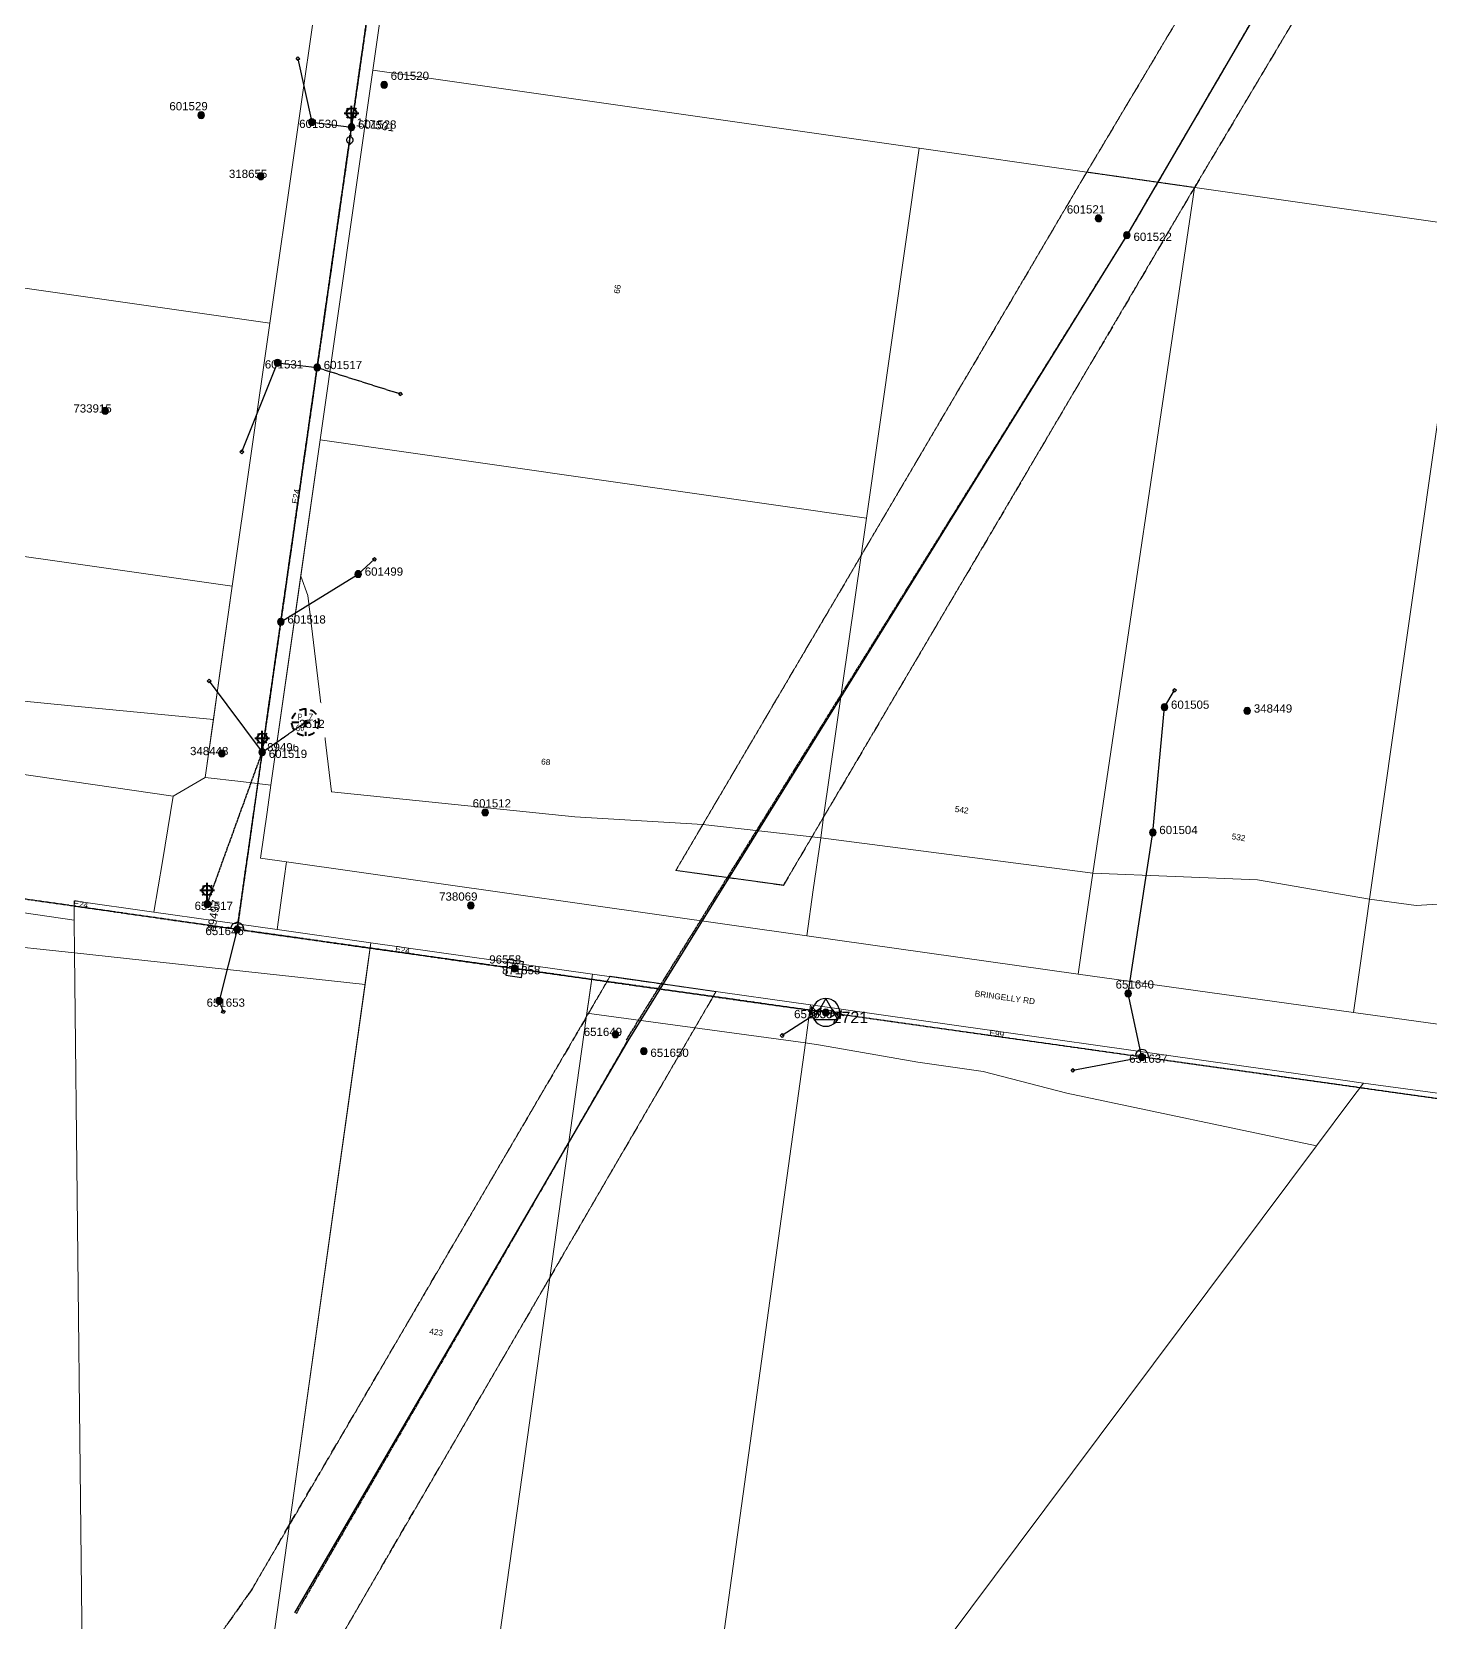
# Model space of a CAD drawing. Header units: metres. Extents: x 368 to 298975, y 411 to 6243625.
# Drawn here: x 295904.9 to 296329.7, y 6241141.7 to 6241625 of the extents above; entities that cross this region are included whole.
import ezdxf
from ezdxf.enums import TextEntityAlignment as Align

# ---------------------------------------------------------------- set-up
doc = ezdxf.new("R2010")
doc.units = ezdxf.units.M
for name, pattern in [('Cable Exist OH', [1, 1, 0]), ('Dash', [5, 3, -2]), ('HIDDEN', [0.375, 0.25, -0.125]), ('HIDDEN2', [0.1875, 0.125, -0.0625])]:
    doc.linetypes.add(name, pattern=pattern)
doc.layers.get('0').update_dxf_attribs({"color": 6})
for name, color, linetype, lineweight in [('Cadastre Easements_SP_EXT', 9, 'Continuous', 5), ('Cadastre Land Parcels_SP_EXT', 250, 'Continuous', 5), ('Cadastre Other Property_SP_EXT', 9, 'HIDDEN', 5), ('Cadastre Roads_SP_EXT', 250, 'Continuous', 5)]:
    doc.layers.add(name, color=color, linetype=linetype, lineweight=lineweight)
for name, color, linetype in [('Equip_LV_EXT', 7, 'Continuous'), ('Equip_SL_EXT', 7, 'Continuous'), ('Equip_SP_HV_EXT', 7, 'Continuous'), ('Equip_SP_LV_EXT', 7, 'Continuous'), ('Equip_SP_SL_EXT', 7, 'Continuous'), ('Mains_HV_EXT', 7, 'Continuous'), ('Mains_LV_EXT', 7, 'Continuous'), ('Mains_SL_EXT', 7, 'Continuous'), ('Mains_TR_EXT', 7, 'Continuous'), ('Services_SP_EXT', 7, 'Continuous'), ('Sub_SP_TR_HV_LV_EXT', 7, 'Continuous'), ('SupportsOH_SP_TR_HV_LV_SL_EXT', 7, 'Continuous')]:
    doc.layers.add(name, color=color, linetype=linetype)
doc.styles.add('iecARIAL', font='arial.ttf', dxfattribs={"height": 2})
doc.styles.add('IESYMBOL1', font='isocp.shx')
doc.styles.add('POLE_LABEL', font='arial.ttf')
doc.styles.add('SLCP_LABEL', font='arial.ttf', dxfattribs={"height": 3.5})
doc.styles.get("Standard").update_dxf_attribs({"font": 'arial.ttf'})
doc.linetypes.add('Cable E OH', pattern='A,9.4,["E",Standard,S=1.7,R=0,X=0,Y=-1],0', length=9.4)

# ---------------------------------------------------------------- blocks, each defined once
blk = doc.blocks.new('SUB_POLE_EXT')
blk.add_wipeout([(0, 4.22), (0.42, 4.2), (0.83, 4.14), (1.21, 4.05), (1.62, 3.9), (1.99, 3.72), (2.35, 3.51), (2.68, 3.26), (2.99, 2.99), (3.28, 2.66), (3.52, 2.34), (3.76, 1.92), (3.9, 1.62), (4.04, 1.23), (4.18, 0.63), (4.22, 0), (4.18, -0.61), (4.06, -1.15), (3.9, -1.62), (3.58, -2.24), (3.22, -2.73), (2.97, -3.01), (2.68, -3.26), (2.36, -3.5), (2, -3.72), (1.64, -3.89), (1.25, -4.03), (0.82, -4.14), (0.42, -4.2), (0, -4.22), (-0.41, -4.2), (-0.8, -4.15), (-1.21, -4.05), (-1.62, -3.9), (-1.99, -3.73), (-2.35, -3.51), (-2.68, -3.26), (-2.96, -3.02), (-3.23, -2.72), (-3.51, -2.35), (-3.71, -2.01), (-3.91, -1.6), (-4.05, -1.21), (-4.16, -0.76), (-4.22, -0.14), (-4.21, 0.39), (-4.14, 0.83), (-4.03, 1.27), (-3.9, 1.63), (-3.71, 2.02), (-3.5, 2.37), (-3.28, 2.67), (-2.99, 2.99), (-2.68, 3.27), (-2.33, 3.52), (-1.98, 3.73), (-1.63, 3.9), (-1.2, 4.05), (-0.78, 4.15), (-0.4, 4.21)])
blk.add_line((2.16, 0.48), (2.16, 0.48, 0))
blk.add_lwpolyline([(-4.22, 0, 1), (4.22, 0, 1)], format="xyb", close=True)
blk.add_lwpolyline([(2.14, 0.52), (0, 4.22), (-3.66, -2.11), (3.66, -2.11)], close=True)
for tag, height, flags, p in [('STREET_CODE', 0.2, 9, (1.5, 0)), ('ASSET_NUM', 3.5, 8, (2, 2)), ('CONSTRUCTED_VOLTAGE', 0.2, 9, (1.5, -0.2)), ('OPERATING_VOLTAGE', 0.2, 9, (1.5, -0.6)), ('OPERATED_BY', 0.2, 9, (1.5, -0.8)), ('ORIENTATION', 0.2, 9, (1.5, -1.2)), ('OWNED_BY', 0.2, 9, (1.5, -1.4)), ('SECONDARY_VOLTAGE', 0.2, 9, (1.5, -1.6)), ('STATE', 0.2, 9, (1.5, -1.8)), ('SUBSTATION_TYPE', 0.2, 9, (1.5, -2)), ('STREETNAME', 0.2, 9, (1.5, -2.8)), ('SUBURB', 0.2, 9, (1.5, -3)), ('Z', 0.2, 1, (1.5, -3.4)), ('NO_PHASES', 0.2, 9, (1.5, -0.4)), ('MAINTAINED_BY', 0.2, 9, (1.5, -1)), ('USAGE', 0.2, 9, (1.5, -2.2)), ('LEGEND', 0.2, 9, (1.5, -2.4)), ('LOCATION', 0.2, 9, (1.5, -2.6)), ('NOTES', 0.2, 9, (1.5, -3.2))]:
    blk.add_attdef(tag, text='', height=height, dxfattribs=dict(flags=flags)).set_placement(p, align=Align.MIDDLE_LEFT)
blk = doc.blocks.new('LV_OH_LINKS_OPEN_EXT')
for p, q in [((-0.17, 4.97), (-0.17, 5.46)), ((0.17, 4.97), (0.17, 5.46)), ((-0.17, 3), (-0.17, 2.5)), ((0.17, 3), (0.17, 2.5))]:
    blk.add_line(p, q)
blk.add_lwpolyline([(0, 2.99, 1), (0, 4.98, 1)], format="xyb", close=True)
at = {"flags": 9}
for tag, p in [('ACTUAL_STATUS', (0, 0)), ('CONSTRUCTED_VOLTAGE', (0, -0.2)), ('OPERATING_VOLTAGE', (0, -0.6)), ('ORIENTATION', (0, -0.8)), ('OWNED_BY', (0, -1)), ('STATE', (0, -1.2)), ('SWITCH_TYPE', (0, -1.4)), ('NO_PHASES', (0, -0.4)), ('USAGE', (0, -1.6)), ('LEGEND', (0, -1.8)), ('NOTES', (0, -2))]:
    blk.add_attdef(tag, text='', height=0.2, dxfattribs=at).set_placement(p, align=Align.MIDDLE_LEFT)
at = {"flags": 1}
blk.add_attdef('Z', (0, 0), '', height=0.2, dxfattribs=at)
blk = doc.blocks.new('LV_OH_LINKS_DISTFUSE_EXT')
for p, q in [((0, 0), (0.96, 0)), ((3.84, 0), (4.8, 0))]:
    blk.add_line(p, q)
blk.add_lwpolyline([(3.84, -1.2), (3.84, 1.2), (0.96, -1.2), (0.96, 1.2)], close=True)
at = {"flags": 9}
for tag, p in [('ACTUAL_STATUS', (0, 0)), ('CONSTRUCTED_VOLTAGE', (0, -0.2)), ('OPERATING_VOLTAGE', (0, -0.6)), ('ORIENTATION', (0, -0.8)), ('OWNED_BY', (0, -1)), ('STATE', (0, -1.2)), ('SWITCH_TYPE', (0, -1.4)), ('NO_PHASES', (0, -0.4)), ('USAGE', (0, -1.6)), ('NOTES', (0, -1.8))]:
    blk.add_attdef(tag, text='', height=0.2, dxfattribs=at).set_placement(p, align=Align.MIDDLE_LEFT)
at = {"flags": 1}
blk.add_attdef('Z', (0, 0), '', height=0.2, dxfattribs=at)
blk = doc.blocks.new('SL_LANTERN_EXT')
at = {"lineweight": 40}
for p, q in [((-1.46, 5.68), (-1.06, 5.28)), ((0, 1.97), (0, 6.47)), ((1.46, 5.68), (1.06, 5.28)), ((-2.25, 4.22), (2.25, 4.22)), ((-1.46, 2.76), (-1.06, 3.16)), ((0, 0), (0, 2.72)), ((1.46, 2.76), (1.06, 3.16))]:
    blk.add_line(p, q, dxfattribs=at)
blk.add_circle((0, 4.22), 1.5, dxfattribs=at)
at = {"style": 'iecARIAL', "flags": 8}
blk.add_attdef('ASSET_NUM', (1.5, 1.5), '', height=2.5, dxfattribs=at)
for tag, p, height, flags in [('OPERATING_VOLTAGE', (0.98, -1.65), 0.2, 9), ('ORIENTATION', (0.98, -1.85), 0.2, 9), ('OWNED_BY', (0.98, -2.05), 0.2, 9), ('STATE', (0.98, -2.25), 0.2, 9), ('CONSTRUCTED_VOLTAGE', (0.98, -0.65), 0.2, 9), ('CONTROL_TYPE', (0.98, -0.85), 0.2, 9), ('LANTERN_PURPOSE', (0.98, -1.05), 0.2, 9), ('LANTERN_TYPE', (0.98, -1.25), 0.2, 9), ('NO_PHASES', (0.98, -1.45), 0.2, 9), ('USAGE', (0.98, -2.45), 0.2, 9), ('CEXIST', (0.98, -2.65), 0.2, 9), ('CNEW', (0.98, -2.85), 0.2, 9), ('CNUMBER', (0.98, -3.05), 0.2, 9), ('CREMOVE', (0.98, -3.25), 0.2, 9), ('CREPLACE', (0.98, -3.45), 0.2, 9), ('LKINGHEIGHT', (0.98, -3.65), 0.2, 9), ('LBRACKET', (0.98, -3.85), 0.2, 9), ('LBRACKETVOCAB', (0.98, -4.05), 0.2, 9), ('LCATEGORY', (0.98, -4.25), 0.2, 9), ('LCHARGE1', (0.98, -4.45), 0.2, 9), ('LCHARGE1PERCENT', (0.98, -4.65), 0.2, 9), ('LCHARGE2', (0.98, -4.85), 0.2, 9), ('LNUMBER', (2.18, -3.25), 2.5, 8), ('STREETNAME', (0.98, -9.25), 0.2, 9), ('SUBURB', (0.98, -9.45), 0.2, 1), ('LCHARGE2PERCENT', (0.98, -5.05), 0.2, 9), ('LCHARGE3', (0.98, -5.25), 0.2, 9), ('LCHARGE3PERCENT', (0.98, -5.45), 0.2, 9), ('LEXIST', (0.98, -5.65), 0.2, 9), ('LLAMP', (0.98, -5.85), 0.2, 9), ('LLAMPVOCAB', (0.98, -6.05), 0.2, 9), ('LMAST', (0.98, -6.25), 0.2, 9), ('LMASTVOCAB', (0.98, -6.45), 0.2, 9), ('LNEW', (0.98, -6.65), 0.2, 9), ('LANTNUMBER', (0.98, -6.85), 0.2, 9), ('LOUTREACH', (0.98, -7.25), 0.2, 9), ('LOUTREACHVOCAB', (0.98, -7.45), 0.2, 9), ('LRATECODE', (0.98, -7.65), 0.2, 9), ('LREMOVE', (0.98, -7.85), 0.2, 9), ('LREPLACE', (0.98, -8.05), 0.2, 9), ('LTYPE', (0.98, -8.25), 0.2, 9), ('LTYPEVOCAB', (0.98, -8.45), 0.2, 9), ('LEGEND', (0.98, -8.65), 0.2, 9), ('LOCATION', (0.98, -8.85), 0.2, 9), ('NOTES', (0.98, -9.05), 0.2, 9)]:
    blk.add_attdef(tag, p, '', height=height, dxfattribs=dict(flags=flags))
blk = doc.blocks.new('CCP_EXT')
blk.add_wipeout([(0, 0.57), (0.57, 0), (0, -0.57), (-0.57, 0)])
blk.add_lwpolyline([(-0.57, 0), (0, 0.57), (0.57, 0), (0, -0.57), (-0.57, 0)])
at = {"flags": 1}
blk.add_attdef('Z', (0, 0), '', height=0.2, dxfattribs=at)
at = {"flags": 9}
for tag, p in [('CCP_TYPE', (0, 0)), ('CONSTRUCTED_VOLTAGE', (0, -0.2)), ('OPERATING_VOLTAGE', (0, -0.6)), ('ORIENTATION', (0, -0.8)), ('OWNED_BY', (0, -1)), ('STATE', (0, -1.8)), ('NO_PHASES', (0, -0.4)), ('USAGE', (0, -1.2)), ('LEGEND', (0, -1.4)), ('LIFE_SUPPORT', (0, -1.6)), ('NOTES', (0, -2))]:
    blk.add_attdef(tag, text='', height=0.2, dxfattribs=at).set_placement(p, align=Align.MIDDLE_LEFT)
blk = doc.blocks.new('POLE_EXT')
blk.add_hatch(color=256).paths.add_polyline_path([(-1, 0, 1), (1, 0, 1)])
blk.add_lwpolyline([(-1, 0, 1), (1, 0, 1)], format="xyb", close=True)
for tag, height, flags, p in [('pNumber', 2.5, 8, (-17.84, 2.07)), ('OWNED_BY', 0.2, 9, (1.35, -0.4)), ('SPECIAL_USE', 0.2, 9, (1.35, -0.8)), ('STATE', 0.2, 9, (1.35, -1)), ('cLV', 0.2, 9, (1.35, -1.4)), ('hDepth', 0.2, 9, (1.35, -1.6)), ('hDia', 0.2, 9, (1.35, -1.8)), ('cHV', 0.2, 9, (1.35, -2)), ('cLinedev', 0.2, 9, (1.35, -3.4)), ('pExisting', 0.2, 9, (1.35, -3.8)), ('pFooting', 0.2, 9, (1.35, -4.4)), ('pNew', 0.2, 9, (1.35, -4.6)), ('PARENT', 0.2, 9, (1.35, -0.6)), ('USAGE', 0.2, 9, (1.35, -1.2)), ('LBRACKET', 0.2, 9, (1.35, -2.2)), ('LExisting', 0.2, 9, (1.35, -2.4)), ('LANTNUMBER', 0.2, 9, (1.35, -2.6)), ('LOther', 0.2, 9, (1.35, -2.8)), ('LRemove', 0.2, 9, (1.35, -3)), ('LEGEND', 0.2, 9, (1.35, -3.2)), ('LOCATION', 0.2, 9, (1.35, -3.6)), ('PFNUMBER', 0.2, 9, (1.35, -4)), ('NEWPFNUMBER', 0.2, 9, (1.35, -4.2)), ('pRelocate', 0.2, 9, (1.35, -5)), ('pRemove', 0.2, 9, (1.35, -5.2)), ('pReplace', 0.2, 9, (1.35, -5.4)), ('pStay', 0.2, 9, (1.35, -5.6)), ('pType', 0.2, 9, (1.35, -5.8)), ('cspan', 0.2, 9, (1.35, -6)), ('STREETNAME', 0.2, 9, (1.35, -6.2)), ('SUBURB', 0.2, 9, (1.35, -6.4)), ('OPERATED_BY', 0.2, 9, (1.36, -7.01)), ('NOTES', 0.2, 9, (1.35, -6.6)), ('MAINTAINED_BY', 0.2, 9, (1.36, -6.81))]:
    blk.add_attdef(tag, text='', height=height, dxfattribs=dict(flags=flags)).set_placement(p, align=Align.MIDDLE_LEFT)
at = {"style": 'POLE_LABEL'}
for tag, height, flags, p in [('STRUCTURE_PLANT_NUMBER', 0.2, 9, (1.35, 0.03)), ('ASSET_NUM', 2.5, 8, (2, 2)), ('STREET_CODE', 0.2, 9, (1.35, -0.2))]:
    blk.add_attdef(tag, text='', height=height, dxfattribs=dict(at, flags=flags)).set_placement(p, align=Align.MIDDLE_LEFT)
at = {"flags": 1}
blk.add_attdef('Z', (1.35, -7.33), '', height=0.2, dxfattribs=at)
blk = doc.blocks.new('HV_LOAD_BREAK_EXT')
blk.add_lwpolyline([(-2.4, -2.4), (2.4, -2.4), (2.4, 2.4), (-2.4, 2.4)], close=True)
at = {"insert": (-1.1, 0.99), "char_height": 2, "width": 2.9628, "attachment_point": 1}
blk.add_mtext('{\\Fisocp|c0;LB}', dxfattribs=at)
for tag, height, flags, p in [('STREET_CODE', 0.2, 9, (1.5, 0)), ('ASSET_NUM', 2.5, 8, (2, 2)), ('ACTUAL_STATUS', 0.2, 9, (1.5, -0.2)), ('CONSTRUCTED_VOLTAGE', 0.2, 9, (1.5, -0.4)), ('OPERATING_VOLTAGE', 0.2, 9, (1.5, -0.8)), ('ORIENTATION', 0.2, 9, (1.5, -1)), ('OWNED_BY', 0.2, 9, (1.5, -1.2)), ('OPERATED_BY', 0.2, 9, (1.5, -1.4)), ('STATE', 0.2, 9, (1.5, -1.8)), ('SWITCH_TYPE', 0.2, 9, (1.5, -2)), ('STREETNAME', 0.2, 9, (1.5, -2.8)), ('SUBURB', 0.2, 9, (1.5, -3)), ('Z', 0.2, 1, (1.5, -3.6)), ('NO_PHASES', 0.2, 9, (1.5, -0.6)), ('MAINTAINED_BY', 0.2, 9, (1.5, -1.6)), ('USAGE', 0.2, 9, (1.5, -2.2)), ('LEGEND', 0.2, 9, (1.5, -2.4)), ('LOCATION', 0.2, 9, (1.5, -2.6)), ('NOTES', 0.2, 9, (1.5, -3.2)), ('LABEL_ALIGNMENT', 0.2, 9, (1.5, -3.4))]:
    blk.add_attdef(tag, text='', height=height, dxfattribs=dict(flags=flags)).set_placement(p, align=Align.MIDDLE_LEFT)
blk = doc.blocks.new('SLCP_ZELL_EXT')
blk.add_wipeout([(-0.24, 7.5), (-0.71, 7.47), (-1.17, 7.41), (-1.64, 7.32), (-2.09, 7.21), (-2.54, 7.06), (-2.98, 6.89), (-3.41, 6.69), (-3.82, 6.46), (-4.22, 6.21), (-4.6, 5.93), (-4.96, 5.63), (-5.31, 5.31), (-5.63, 4.96), (-5.93, 4.6), (-6.21, 4.22), (-6.46, 3.82), (-6.69, 3.41), (-6.89, 2.98), (-7.06, 2.54), (-7.21, 2.09), (-7.32, 1.64), (-7.41, 1.17), (-7.47, 0.71), (-7.5, 0.24), (-7.5, -0.24), (-7.47, -0.71), (-7.41, -1.17), (-7.32, -1.64), (-7.21, -2.09), (-7.06, -2.54), (-6.89, -2.98), (-6.69, -3.41), (-6.46, -3.82), (-6.21, -4.22), (-5.93, -4.6), (-5.63, -4.96), (-5.31, -5.31), (-4.96, -5.63), (-4.6, -5.93), (-4.22, -6.21), (-3.82, -6.46), (-3.41, -6.69), (-2.98, -6.89), (-2.54, -7.06), (-2.09, -7.21), (-1.64, -7.32), (-1.17, -7.41), (-0.71, -7.47), (-0.24, -7.5), (0.24, -7.5), (0.71, -7.47), (1.17, -7.41), (1.64, -7.32), (2.09, -7.21), (2.54, -7.06), (2.98, -6.89), (3.41, -6.69), (3.82, -6.46), (4.22, -6.21), (4.6, -5.93), (4.96, -5.63), (5.31, -5.31), (5.63, -4.96), (5.93, -4.6), (6.21, -4.22), (6.46, -3.82), (6.69, -3.41), (6.89, -2.98), (7.06, -2.54), (7.21, -2.09), (7.32, -1.64), (7.41, -1.17), (7.47, -0.71), (7.5, -0.24), (7.5, 0.24), (7.47, 0.71), (7.41, 1.17), (7.32, 1.64), (7.21, 2.09), (7.06, 2.54), (6.89, 2.98), (6.69, 3.41), (6.46, 3.82), (6.21, 4.22), (5.93, 4.6), (5.63, 4.96), (5.31, 5.31), (4.96, 5.63), (4.6, 5.93), (4.22, 6.21), (3.82, 6.46), (3.41, 6.69), (2.98, 6.89), (2.54, 7.06), (2.09, 7.21), (1.64, 7.32), (1.17, 7.41), (0.71, 7.47), (0.24, 7.5)])
at = {"linetype": 'Dash', "lineweight": 40, "ltscale": 0.7}
for p, q in [((-4.11, 0), (4.11, 0)), ((0, 4.11), (0, -4.11))]:
    blk.add_line(p, q, dxfattribs=at)
blk.add_circle((0, 0), 4.11, dxfattribs=at)
at = {"lineweight": 40, "style": 'IESYMBOL1'}
for s, p in [('P', (-1.6, 0)), ('Z', (1.7, 0)), ('60', (-1.61, -3.31))]:
    blk.add_text(s, height=2, dxfattribs=at).set_placement(p, align=Align.BOTTOM_CENTER)
at = {"flags": 1}
blk.add_attdef('Z', (0, 0), '', height=0.2, dxfattribs=at)
at = {"style": 'SLCP_LABEL'}
for tag, height, flags, p in [('ASSET_NUM', 2.5, 8, (2, 2)), ('STREET_CODE', 0.2, 9, (0, -0.2))]:
    blk.add_attdef(tag, text='', height=height, dxfattribs=dict(at, flags=flags)).set_placement(p, align=Align.MIDDLE_LEFT)
at = {"flags": 9}
for tag, p in [('CONSTRUCTED_VOLTAGE', (0, -0.4)), ('CONTROL_TYPE', (0, -0.6)), ('OPERATING_VOLTAGE', (0, -1)), ('ORIENTATION', (0, -1.2)), ('OWNED_BY', (0, -1.4)), ('STATE', (0, -2)), ('NO_PHASES', (0, -0.8)), ('USAGE', (0, -1.6)), ('LOCATION', (0, -1.8)), ('NOTES', (0, -2.2))]:
    blk.add_attdef(tag, text='', height=0.2, dxfattribs=at).set_placement(p, align=Align.MIDDLE_LEFT)

msp = doc.modelspace()

# ---------------------------------------------------------------- linework, layer by layer
at = {"layer": 'Cadastre Easements_SP_EXT', "linetype": 'Dash'}
msp.add_lwpolyline([(296324.98, 6241690.08), (296292.25, 6241694.75), (296225.4, 6241582.34), (296258.1, 6241577.67), (296258.16, 6241577.66), (296324.98, 6241690.08)], close=True, dxfattribs=at)
at = {"layer": 'Cadastre Land Parcels_SP_EXT', "linetype": 'Continuous'}
for points in [[(295999.92, 6241695.8), (295819.36, 6241721.57), (295756.92, 6241730.48), (295704.82, 6241737.91), (295710.52, 6241730.43), (295722.58, 6241722.56), (295735.62, 6241689.9), (295748.83, 6241653.75), (295752.85, 6241626.92), (295751.57, 6241590.38), (295745.83, 6241576.86), (295745.03, 6241569.61), (295776.35, 6241565.14), (295838.79, 6241556.22), (295977.16, 6241536.46), (295999.92, 6241695.8)], [(296355.7, 6241672.7), (296357.49, 6241685.44), (296324.98, 6241690.08), (296292.25, 6241694.75), (296025.53, 6241732.82), (296008.49, 6241613.31), (296174.46, 6241589.62), (296225.4, 6241582.34), (296258.1, 6241577.67), (296258.16, 6241577.66), (296340.46, 6241565.91), (296355.7, 6241672.7)], [(296174.46, 6241589.62), (296008.49, 6241613.31), (295992.46, 6241500.94), (296158.41, 6241477.22), (296174.46, 6241589.62)], [(296258.08, 6241577.52), (296258.1, 6241577.67), (296225.4, 6241582.34), (296174.46, 6241589.62), (296158.41, 6241477.22), (296156.78, 6241465.78), (296145.42, 6241386.29), (296144.53, 6241380.02), (296227.2, 6241369.28), (296258.08, 6241577.52)], [(296334.38, 6241523.3), (296340.46, 6241565.91), (296258.16, 6241577.66), (296258.1, 6241577.67), (296258.08, 6241577.52), (296227.2, 6241369.28), (296277.24, 6241367.25), (296311.29, 6241361.37), (296334.38, 6241523.3)], [(295977.16, 6241536.46), (295838.79, 6241556.22), (295776.35, 6241565.14), (295745.03, 6241569.61), (295744.2, 6241560.4), (295730.22, 6241528.42), (295721.12, 6241497.73), (295717.14, 6241491.91), (295786.09, 6241482.08), (295848.52, 6241473.19), (295965.77, 6241456.48), (295977.16, 6241536.46)], [(296435.92, 6241508.52), (296334.38, 6241523.3), (296311.29, 6241361.37), (296325.44, 6241359.44), (296365.72, 6241362), (296365.35, 6241371.04), (296380.86, 6241380.87), (296393.84, 6241379.48), (296411.48, 6241403.28), (296420.42, 6241401.93), (296435.92, 6241508.52)], [(296145.42, 6241386.29), (296156.78, 6241465.78), (296158.41, 6241477.22), (295992.46, 6241500.94), (295986.56, 6241459.58), (295988.73, 6241453.66), (295995.9, 6241394.06), (296069.82, 6241386.43), (296108.75, 6241384.1), (296144.53, 6241380.02), (296145.42, 6241386.29)], [(295965.77, 6241456.48), (295848.52, 6241473.19), (295786.09, 6241482.08), (295717.14, 6241491.91), (295710.29, 6241470.32), (295729.59, 6241466.73), (295730.55, 6241445.41), (295791.56, 6241435.37), (295833.22, 6241428.52), (295839.44, 6241429.6), (295853.79, 6241428.18), (295859.99, 6241427.56), (295877.68, 6241423.95), (295916.84, 6241420.16), (295960.02, 6241416), (295962.01, 6241430.06), (295965.77, 6241456.48)], [(295791.56, 6241435.37), (295730.55, 6241445.41), (295729.59, 6241466.73), (295710.29, 6241470.32), (295703.81, 6241458.43), (295700.15, 6241455.88), (295696.24, 6241429.14), (295793.96, 6241414.98), (295856.4, 6241405.93), (295947.81, 6241392.68), (295957.51, 6241398.38), (295960.02, 6241416), (295916.84, 6241420.16), (295877.68, 6241423.95), (295859.99, 6241427.56), (295853.79, 6241428.18), (295839.44, 6241429.6), (295833.22, 6241428.52), (295791.56, 6241435.37)], [(296142.28, 6241364.25), (296144.53, 6241380.02), (296108.75, 6241384.1), (296069.82, 6241386.43), (295995.9, 6241394.06), (295988.73, 6241453.66), (295986.56, 6241459.58), (295977.49, 6241396.02), (295976.33, 6241387.86), (295974.34, 6241373.88), (295982.26, 6241372.76), (296140.33, 6241350.3), (296142.28, 6241364.25)], [(296420.42, 6241401.93), (296411.48, 6241403.28), (296393.84, 6241379.48), (296380.86, 6241380.87), (296365.35, 6241371.04), (296365.72, 6241362), (296325.44, 6241359.44), (296311.29, 6241361.37), (296308.41, 6241341.21), (296306.39, 6241326.99), (296407.49, 6241313.02), (296409.55, 6241327.21), (296412.07, 6241344.54), (296420.42, 6241401.93)], [(296224.76, 6241352.81), (296227.2, 6241369.28), (296144.53, 6241380.02), (296142.28, 6241364.25), (296140.33, 6241350.3), (296222.73, 6241338.6), (296224.76, 6241352.81)], [(295917.74, 6241355.04), (295861.58, 6241363.19), (295798.63, 6241372.32), (295800.27, 6241358.08), (295863.06, 6241350.85), (295891.12, 6241347.87), (295917.85, 6241345.09), (295917.74, 6241355.04)], [(296308.41, 6241341.21), (296311.29, 6241361.37), (296277.24, 6241367.25), (296227.2, 6241369.28), (296224.76, 6241352.81), (296222.73, 6241338.6), (296306.39, 6241326.99), (296308.41, 6241341.21)], [(296007.85, 6241348.11), (295979.37, 6241352.13), (295941.97, 6241357.41), (295917.68, 6241360.84), (295917.74, 6241355.04), (295917.85, 6241345.09), (296006.08, 6241335.5), (296007.85, 6241348.11)], [(295917.85, 6241345.09), (295891.12, 6241347.87), (295863.06, 6241350.85), (295800.27, 6241358.08), (295799.24, 6241358.2), (295827.48, 6241132.41), (295762.04, 6241141.9), (295729.9, 6241062.07), (295812.4, 6241030.71), (295841.06, 6241019.4), (295870.05, 6241007.95), (295899.49, 6240996.32), (295904.58, 6241003.51), (295917.67, 6241022), (295938.24, 6241051), (295923.41, 6241052.93), (295920.9, 6241053.28), (295920.71, 6241079.48), (295920.59, 6241095.89), (295917.85, 6241345.09)], [(296062.22, 6241246.29), (296073.28, 6241325.28), (296074.35, 6241332.95), (296075.15, 6241338.6), (296007.85, 6241348.11), (296007.06, 6241342.43), (295983.11, 6241171.51), (295973.18, 6241100.63), (295965.74, 6241047.52), (296033.18, 6241038.94), (296062.22, 6241246.29)], [(295973.18, 6241100.63), (295983.11, 6241171.51), (296006.08, 6241335.5), (295917.85, 6241345.09), (295920.59, 6241095.89), (295920.71, 6241079.48), (295920.9, 6241053.28), (295923.41, 6241052.93), (295938.24, 6241051), (295965.74, 6241047.52), (295973.18, 6241100.63)], [(296204.52, 6241165.14), (296295.15, 6241286.42), (296219.27, 6241302.48), (296193.91, 6241309.07), (296174.08, 6241311.86), (296144.47, 6241317.04), (296139.88, 6241317.72), (296100.16, 6241030.42), (296103.51, 6241030.02), (296204.52, 6241165.14)]]:
    msp.add_lwpolyline(points, close=True, dxfattribs=at)
at = {"layer": 'Cadastre Other Property_SP_EXT', "linetype": 'HIDDEN2'}
msp.add_lwpolyline([(296325, 6241690.09), (296292.26, 6241694.76), (296225.35, 6241582.34), (296258.08, 6241577.67), (296325, 6241690.09)], close=True, dxfattribs=at)
at = {"layer": 'Cadastre Roads_SP_EXT', "linetype": 'Continuous'}
msp.add_lwpolyline([(295861.58, 6241363.19), (295917.74, 6241355.04), (295917.68, 6241360.84), (295941.97, 6241357.41), (295944.53, 6241372.86), (295947.81, 6241392.68), (295856.4, 6241405.93)], dxfattribs=at)
at = {"layer": 'Mains_HV_EXT', "linetype": 'Cable E OH'}
for points in [[(296353.52, 6241767.95), (296356.32, 6241766.88), (296237.56, 6241563.18)], [(296085.94, 6241318.35), (295984.62, 6241144.52)]]:
    msp.add_lwpolyline(points, dxfattribs=at)
at = {"layer": 'Mains_HV_EXT', "linetype": 'Cable Exist OH'}
for points in [[(295786.08, 6241378.19), (295967.24, 6241352.23)], [(296051.53, 6241340.32), (295967.24, 6241352.23)]]:
    msp.add_lwpolyline(points, dxfattribs=at)
at = {"layer": 'Mains_LV_EXT', "linetype": 'Cable Exist OH'}
for points in [[(296013.64, 6241677.89), (296001.97, 6241596.04)], [(296001.97, 6241596.04), (295991.54, 6241522.96)], [(295991.54, 6241522.96), (295980.49, 6241445.66)], [(295974.84, 6241406.06), (295967.24, 6241352.22)], [(295967.24, 6241352.22), (295873.02, 6241365.67)], [(296365, 6241296.07), (296242.07, 6241313.42)]]:
    msp.add_lwpolyline(points, dxfattribs=at)
at = {"layer": 'Mains_LV_EXT', "linetype": 'Continuous'}
for points in [[(295969.23, 6241351.94, 1.024255), (295965.26, 6241352.5)], [(296244.05, 6241313.14, 1.07381), (296240.15, 6241313.97)]]:
    msp.add_lwpolyline(points, format="xyb", dxfattribs=at)
at = {"layer": 'Mains_SL_EXT', "linetype": 'Cable Exist OH'}
for points in [[(296001.97, 6241596.04), (296013.64, 6241677.89), (296023.82, 6241749.37)], [(295958.13, 6241359.87), (295974.84, 6241406.06)]]:
    msp.add_lwpolyline(points, dxfattribs=at)
at = {"layer": 'Mains_TR_EXT', "linetype": 'Cable Exist OH'}
for points in [[(296353.52, 6241767.95), (296356.32, 6241766.88), (296237.56, 6241563.18)], [(296085.76, 6241318.26), (295985.12, 6241144.24)]]:
    msp.add_lwpolyline(points, dxfattribs=at)

# ---------------------------------------------------------------- block references
at = {"layer": 'Equip_SP_HV_EXT'}
ref = msp.add_blockref('HV_LOAD_BREAK_EXT', (296051.53, 6241340.32), dxfattribs=dict(at, rotation=82.15739860286193))
ref.add_attrib('ASSET_NUM', '96558', dxfattribs={"layer": '0', "height": 2.5}).set_placement((296053.53, 6241341.07), align=Align.BOTTOM_RIGHT)
at = {"layer": 'Equip_SP_LV_EXT', "rotation": 173.0974462383853}
msp.add_blockref('LV_OH_LINKS_OPEN_EXT', (296001.97, 6241596.04), dxfattribs=at)
at = {"layer": 'Equip_SP_SL_EXT'}
ref = msp.add_blockref('SL_LANTERN_EXT', (296001.97, 6241596.04), dxfattribs=at)
ref.add_attrib('ASSET_NUM', '117501', dxfattribs={"layer": '0', "height": 2.5, "rotation": 351.8769, "style": 'iecARIAL'}).set_placement((296003.47, 6241597.54), align=Align.MIDDLE_LEFT)
ref = msp.add_blockref('SL_LANTERN_EXT', (295974.84, 6241406.06), dxfattribs=at)
ref.add_attrib('ASSET_NUM', '89496', dxfattribs={"layer": '0', "height": 2.5, "rotation": 359.9921, "style": 'iecARIAL'}).set_placement((295976.34, 6241407.56), align=Align.MIDDLE_LEFT)
ref = msp.add_blockref('SL_LANTERN_EXT', (295958.13, 6241359.87), dxfattribs=at)
ref.add_attrib('ASSET_NUM', '89497', dxfattribs={"layer": '0', "height": 2.5, "rotation": 80.9587, "style": 'iecARIAL'}).set_placement((295959.63, 6241361.37), align=Align.TOP_RIGHT)
at = {"layer": 'Sub_SP_TR_HV_LV_EXT'}
ref = msp.add_blockref('SUB_POLE_EXT', (296146.09, 6241326.97), dxfattribs=at)
ref.add_attrib('ASSET_NUM', '2721', dxfattribs={"layer": '0', "height": 3.5}).set_placement((296148.09, 6241327.22), align=Align.TOP_LEFT)
at = {"layer": 'SupportsOH_SP_TR_HV_LV_SL_EXT'}
ref = msp.add_blockref('POLE_EXT', (296011.88, 6241608.86), dxfattribs=at)
ref.add_attrib('ASSET_NUM', '601520', dxfattribs={"layer": '0', "height": 2.5, "style": 'POLE_LABEL'}).set_placement((296013.88, 6241609.61), align=Align.BOTTOM_LEFT)
ref = msp.add_blockref('POLE_EXT', (295956.3, 6241599.62), dxfattribs=at)
ref.add_attrib('ASSET_NUM', '601529', dxfattribs={"layer": '0', "height": 2.5, "style": 'POLE_LABEL'}).set_placement((295958.3, 6241600.37), align=Align.BOTTOM_RIGHT)
ref = msp.add_blockref('POLE_EXT', (295989.91, 6241597.5), dxfattribs=at)
ref.add_attrib('ASSET_NUM', '601530', dxfattribs={"layer": '0', "height": 2.5, "style": 'POLE_LABEL'}).set_placement((295991.91, 6241598.25), align=Align.TOP_CENTER)
ref = msp.add_blockref('POLE_EXT', (296001.97, 6241596.04), dxfattribs=at)
ref.add_attrib('ASSET_NUM', '601528', dxfattribs={"layer": '0', "height": 2.5, "style": 'POLE_LABEL'}).set_placement((296003.97, 6241596.79), align=Align.MIDDLE_LEFT)
ref = msp.add_blockref('POLE_EXT', (295974.39, 6241581.06), dxfattribs=at)
ref.add_attrib('ASSET_NUM', '318655', dxfattribs={"layer": '0', "height": 2.5, "style": 'POLE_LABEL'}).set_placement((295976.39, 6241581.81), align=Align.MIDDLE_RIGHT)
ref = msp.add_blockref('POLE_EXT', (296228.96, 6241568.28), dxfattribs=at)
ref.add_attrib('ASSET_NUM', '601521', dxfattribs={"layer": '0', "height": 2.5, "rotation": 0.1994, "style": 'POLE_LABEL'}).set_placement((296230.96, 6241569.03), align=Align.BOTTOM_RIGHT)
ref = msp.add_blockref('POLE_EXT', (296237.56, 6241563.18), dxfattribs=at)
ref.add_attrib('ASSET_NUM', '601522', dxfattribs={"layer": '0', "height": 2.5, "style": 'POLE_LABEL'}).set_placement((296239.56, 6241563.93), align=Align.TOP_LEFT)
ref = msp.add_blockref('POLE_EXT', (295979.47, 6241524.41), dxfattribs=at)
ref.add_attrib('ASSET_NUM', '601531', dxfattribs={"layer": '0', "height": 2.5, "style": 'POLE_LABEL'}).set_placement((295981.47, 6241525.16), align=Align.TOP_CENTER)
ref = msp.add_blockref('POLE_EXT', (295991.54, 6241522.96), dxfattribs=at)
ref.add_attrib('ASSET_NUM', '601517', dxfattribs={"layer": '0', "height": 2.5, "style": 'POLE_LABEL'}).set_placement((295993.54, 6241523.71), align=Align.MIDDLE_LEFT)
ref = msp.add_blockref('POLE_EXT', (295927.13, 6241509.77), dxfattribs=at)
ref.add_attrib('ASSET_NUM', '733915', dxfattribs={"layer": '0', "height": 2.5, "style": 'POLE_LABEL'}).set_placement((295929.13, 6241510.52), align=Align.MIDDLE_RIGHT)
ref = msp.add_blockref('POLE_EXT', (295980.49, 6241445.66), dxfattribs=at)
ref.add_attrib('ASSET_NUM', '601518', dxfattribs={"layer": '0', "height": 2.5, "rotation": 359.9878, "style": 'POLE_LABEL'}).set_placement((295982.5, 6241446.41), align=Align.MIDDLE_LEFT)
ref = msp.add_blockref('POLE_EXT', (296248.94, 6241419.75), dxfattribs=at)
ref.add_attrib('ASSET_NUM', '601505', dxfattribs={"layer": '0', "height": 2.5, "style": 'POLE_LABEL'}).set_placement((296250.94, 6241420.5), align=Align.MIDDLE_LEFT)
ref = msp.add_blockref('POLE_EXT', (296274.11, 6241418.59), dxfattribs=at)
ref.add_attrib('ASSET_NUM', '348449', dxfattribs={"layer": '0', "height": 2.5, "style": 'POLE_LABEL'}).set_placement((296276.11, 6241419.34), align=Align.MIDDLE_LEFT)
ref = msp.add_blockref('POLE_EXT', (295962.58, 6241405.66), dxfattribs=at)
ref.add_attrib('ASSET_NUM', '348448', dxfattribs={"layer": '0', "height": 2.5, "style": 'POLE_LABEL'}).set_placement((295964.58, 6241406.41), align=Align.MIDDLE_RIGHT)
ref = msp.add_blockref('POLE_EXT', (295974.84, 6241406.06), dxfattribs=at)
ref.add_attrib('ASSET_NUM', '601519', dxfattribs={"layer": '0', "height": 2.5, "style": 'POLE_LABEL'}).set_placement((295976.84, 6241406.81), align=Align.TOP_LEFT)
ref = msp.add_blockref('POLE_EXT', (296042.61, 6241387.77), dxfattribs=at)
ref.add_attrib('ASSET_NUM', '601512', dxfattribs={"layer": '0', "height": 2.5, "style": 'POLE_LABEL'}).set_placement((296044.61, 6241388.52), align=Align.BOTTOM_CENTER)
ref = msp.add_blockref('POLE_EXT', (296245.4, 6241381.67), dxfattribs=at)
ref.add_attrib('ASSET_NUM', '601504', dxfattribs={"layer": '0', "height": 2.5, "style": 'POLE_LABEL'}).set_placement((296247.4, 6241382.42), align=Align.MIDDLE_LEFT)
ref = msp.add_blockref('POLE_EXT', (295958.13, 6241359.87), dxfattribs=at)
ref.add_attrib('ASSET_NUM', '651517', dxfattribs={"layer": '0', "height": 2.5, "style": 'POLE_LABEL'}).set_placement((295960.13, 6241360.62), align=Align.TOP_CENTER)
ref = msp.add_blockref('POLE_EXT', (296038.25, 6241359.45), dxfattribs=at)
ref.add_attrib('ASSET_NUM', '738069', dxfattribs={"layer": '0', "height": 2.5, "style": 'POLE_LABEL'}).set_placement((296040.25, 6241360.2), align=Align.BOTTOM_RIGHT)
ref = msp.add_blockref('POLE_EXT', (295967.24, 6241352.22), dxfattribs=at)
ref.add_attrib('ASSET_NUM', '651646', dxfattribs={"layer": '0', "height": 2.5, "style": 'POLE_LABEL'}).set_placement((295969.25, 6241352.97), align=Align.TOP_RIGHT)
ref = msp.add_blockref('POLE_EXT', (296051.53, 6241340.32), dxfattribs=at)
ref.add_attrib('ASSET_NUM', '871858', dxfattribs={"layer": '0', "height": 2.5, "style": 'POLE_LABEL'}).set_placement((296053.53, 6241341.07), align=Align.TOP_CENTER)
ref = msp.add_blockref('POLE_EXT', (296237.95, 6241332.72), dxfattribs=at)
ref.add_attrib('ASSET_NUM', '651640', dxfattribs={"layer": '0', "height": 2.5, "style": 'POLE_LABEL'}).set_placement((296239.95, 6241333.47), align=Align.BOTTOM_CENTER)
ref = msp.add_blockref('POLE_EXT', (296082.18, 6241320.31), dxfattribs=at)
ref.add_attrib('ASSET_NUM', '651649', dxfattribs={"layer": '0', "height": 2.5, "style": 'POLE_LABEL'}).set_placement((296084.18, 6241321.06), align=Align.MIDDLE_RIGHT)
ref = msp.add_blockref('POLE_EXT', (296090.78, 6241315.22), dxfattribs=at)
ref.add_attrib('ASSET_NUM', '651650', dxfattribs={"layer": '0', "height": 2.5, "style": 'POLE_LABEL'}).set_placement((296092.78, 6241315.97), align=Align.TOP_LEFT)
ref = msp.add_blockref('POLE_EXT', (296242.07, 6241313.42), dxfattribs=at)
ref.add_attrib('ASSET_NUM', '651637', dxfattribs={"layer": '0', "height": 2.5, "style": 'POLE_LABEL'}).set_placement((296244.07, 6241314.17), align=Align.TOP_CENTER)

# ---------------------------------------------------------------- texts
at = {"layer": 'Cadastre Land Parcels_SP_EXT'}
for s, rotation, p in [('66', 81.8773, (296083.45, 6241545.27)), ('68', 354.3541, (296059.52, 6241402.36)), ('542', 351.7475, (296185.16, 6241387.95)), ('532', 350.7067, (296269.27, 6241379.64)), ('423', 351.9643, (296025.51, 6241229.23))]:
    msp.add_text(s, height=1.8, rotation=rotation, dxfattribs=at).set_placement(p)
at = {"layer": 'Cadastre Roads_SP_EXT'}
msp.add_text('BRINGELLY RD', height=1.8, rotation=352.2695, dxfattribs=at).set_placement((296191.23, 6241331.88))
at = {"layer": 'Mains_LV_EXT'}
for s, rotation, p in [('E24', 80.7855, (295985.61, 6241481.44)), ('E24', 350.7422, (295917.4, 6241359.32)), ('E24', 350.8432, (296015.16, 6241345.46)), ('E99', 350.8432, (296195.67, 6241319.97))]:
    msp.add_text(s, height=1.8, rotation=rotation, dxfattribs=at).set_placement(p)

# ---------------------------------------------------------------- next in the draw order: linework, layer by layer
at = {"layer": 'Cadastre Land Parcels_SP_EXT', "linetype": 'Continuous'}
for points in [[(296141.47, 6241329.24), (296075.15, 6241338.6), (296073.48, 6241326.74), (296139.88, 6241317.72), (296141.47, 6241329.24)], [(296139.88, 6241317.72), (296073.48, 6241326.74), (296073.28, 6241325.28), (296062.22, 6241246.29), (296033.18, 6241038.94), (296100.16, 6241030.42), (296139.88, 6241317.72)], [(296305.61, 6241300.41), (296309.42, 6241305.52), (296303.18, 6241306.4), (296141.47, 6241329.24), (296139.88, 6241317.72), (296144.47, 6241317.04), (296174.08, 6241311.86), (296193.91, 6241309.07), (296219.27, 6241302.48), (296295.15, 6241286.42), (296305.61, 6241300.41)]]:
    msp.add_lwpolyline(points, close=True, dxfattribs=at)
at = {"layer": 'Mains_HV_EXT', "linetype": 'Cable Exist OH'}
msp.add_lwpolyline([(296146.09, 6241326.97), (296051.53, 6241340.32)], dxfattribs=at)
at = {"layer": 'Mains_LV_EXT', "linetype": 'Cable Exist OH'}
for points in [[(295967.24, 6241352.22), (296051.53, 6241340.32), (296146.09, 6241326.97)], [(296242.07, 6241313.42), (296146.09, 6241326.97)]]:
    msp.add_lwpolyline(points, dxfattribs=at)

# ---------------------------------------------------------------- next in the draw order: block references
at = {"layer": 'Equip_LV_EXT'}
for p, rotation in [((296145.33, 6241327.08), 172.4696658871261), ((296146.84, 6241326.87), 350.5417214292094)]:
    msp.add_blockref('LV_OH_LINKS_DISTFUSE_EXT', p, dxfattribs=dict(at, rotation=rotation))
at = {"layer": 'Services_SP_EXT'}
for p in [(295985.7, 6241616.79), (295968.66, 6241497.33), (296008.94, 6241464.7), (295958.74, 6241427.66), (296252.06, 6241424.87)]:
    msp.add_blockref('CCP_EXT', p, dxfattribs=at)
for p, rotation in [((296016.83, 6241514.94), 162.3112572004368), ((295963.02, 6241327.18), 110.7638026053348)]:
    msp.add_blockref('CCP_EXT', p, dxfattribs=dict(at, rotation=rotation))
at = {"layer": 'SupportsOH_SP_TR_HV_LV_SL_EXT'}
ref = msp.add_blockref('POLE_EXT', (296146.09, 6241326.97), dxfattribs=at)
ref.add_attrib('ASSET_NUM', '651638', dxfattribs={"layer": '0', "height": 2.5, "style": 'POLE_LABEL'}).set_placement((296148.09, 6241327.72), align=Align.TOP_RIGHT)

# ---------------------------------------------------------------- next in the draw order: linework, layer by layer
at = {"layer": 'Cadastre Easements_SP_EXT', "linetype": 'Dash'}
for points in [[(296145.42, 6241386.29), (296258.08, 6241577.52), (296258.16, 6241577.66), (296258.1, 6241577.67), (296225.4, 6241582.34), (296156.78, 6241465.78), (296100.53, 6241370.13), (296133.21, 6241365.53), (296145.42, 6241386.29)], [(295973.18, 6241100.63), (295998.61, 6241136.79), (296014.38, 6241164.32), (296062.22, 6241246.29), (296112.74, 6241333.3), (296080.49, 6241337.85), (296073.28, 6241325.28), (295983.82, 6241172.76), (295983.11, 6241171.51), (295971.76, 6241151.56), (295920.71, 6241079.48), (295920.9, 6241053.28), (295923.41, 6241052.93), (295938.24, 6241051), (295973.18, 6241100.63)]]:
    msp.add_lwpolyline(points, close=True, dxfattribs=at)
at = {"layer": 'Cadastre Other Property_SP_EXT', "linetype": 'HIDDEN2'}
for points in [[(296258.08, 6241577.67), (296225.35, 6241582.34), (296100.52, 6241370.13), (296133.22, 6241365.65), (296258.08, 6241577.67)], [(296112.72, 6241333.3), (296080.53, 6241337.95), (295971.71, 6241151.66), (295920.66, 6241079.45), (295920.9, 6241053.25), (295938.24, 6241050.99), (295998.58, 6241136.89), (296112.72, 6241333.3)]]:
    msp.add_lwpolyline(points, close=True, dxfattribs=at)
at = {"layer": 'Cadastre Roads_SP_EXT', "linetype": 'Continuous'}
msp.add_lwpolyline([(295999.92, 6241695.8), (295977.16, 6241536.46), (295965.77, 6241456.48), (295957.51, 6241398.38), (295968.31, 6241397.1), (295977.49, 6241396.02), (295992.46, 6241500.94), (296008.49, 6241613.31), (296025.53, 6241732.82)], dxfattribs=at)
at = {"layer": 'Mains_LV_EXT', "linetype": 'Cable Exist OH'}
msp.add_lwpolyline([(295991.54, 6241522.96), (296016.83, 6241514.94)], dxfattribs=at)
at = {"layer": 'Services_SP_EXT'}
for points in [[(295985.7, 6241616.79), (295989.91, 6241597.5), (296001.97, 6241596.04)], [(295968.66, 6241497.33), (295979.47, 6241524.41), (295991.54, 6241522.96)], [(295980.49, 6241445.66), (296004, 6241460.2), (296008.94, 6241464.7)], [(295958.74, 6241427.66), (295974.84, 6241406.06)], [(296242.07, 6241313.42), (296237.95, 6241332.72), (296245.4, 6241381.67), (296248.94, 6241419.75), (296252.06, 6241424.87)], [(295967.24, 6241352.22), (295961.78, 6241330.45), (295963.02, 6241327.18)]]:
    msp.add_lwpolyline(points, dxfattribs=at)

# ---------------------------------------------------------------- next in the draw order: block references
for p in [(296132.8, 6241319.95), (296221.15, 6241309.41)]:
    msp.add_blockref('CCP_EXT', p, dxfattribs=at)
at = {"layer": 'SupportsOH_SP_TR_HV_LV_SL_EXT'}
ref = msp.add_blockref('POLE_EXT', (296004, 6241460.2), dxfattribs=at)
ref.add_attrib('ASSET_NUM', '601499', dxfattribs={"layer": '0', "height": 2.5, "style": 'POLE_LABEL'}).set_placement((296006, 6241460.95), align=Align.MIDDLE_LEFT)
ref = msp.add_blockref('POLE_EXT', (295961.78, 6241330.45), dxfattribs=at)
ref.add_attrib('ASSET_NUM', '651653', dxfattribs={"layer": '0', "height": 2.5, "style": 'POLE_LABEL'}).set_placement((295963.78, 6241331.2), align=Align.TOP_CENTER)

# ---------------------------------------------------------------- next in the draw order: linework, layer by layer
at = {"layer": 'Cadastre Roads_SP_EXT', "linetype": 'Continuous'}
msp.add_lwpolyline([(296427.63, 6241304.48), (296428.48, 6241310.12), (296407.49, 6241313.02), (296306.39, 6241326.99), (296222.73, 6241338.6), (296140.33, 6241350.3), (295982.26, 6241372.76), (295981.54, 6241367.63), (295979.37, 6241352.13), (296007.85, 6241348.11), (296075.15, 6241338.6), (296141.47, 6241329.24), (296303.18, 6241306.4), (296309.42, 6241305.52), (296421.92, 6241290.27), (296424.5, 6241283.54), (296427.63, 6241304.48)], close=True, dxfattribs=at)
at = {"layer": 'Mains_HV_EXT', "linetype": 'Cable E OH'}
msp.add_lwpolyline([(296237.56, 6241563.18), (296085.94, 6241318.35)], dxfattribs=at)
at = {"layer": 'Mains_HV_EXT', "linetype": 'Cable Exist OH'}
msp.add_lwpolyline([(296427.37, 6241287.26), (296146.09, 6241326.97)], dxfattribs=at)
at = {"layer": 'Mains_TR_EXT', "linetype": 'Cable Exist OH'}
msp.add_lwpolyline([(296237.56, 6241563.18), (296085.36, 6241318.52)], dxfattribs=at)
at = {"layer": 'Services_SP_EXT'}
for points in [[(296144.18, 6241327.24), (296132.8, 6241319.95)], [(296221.15, 6241309.41), (296242.07, 6241313.42)]]:
    msp.add_lwpolyline(points, dxfattribs=at)

# ---------------------------------------------------------------- next in the draw order: block references
at = {"layer": 'Equip_SL_EXT'}
ref = msp.add_blockref('SLCP_ZELL_EXT', (295987.96, 6241415.14), dxfattribs=at)
ref.add_attrib('ASSET_NUM', '3512', dxfattribs={"layer": '0', "height": 2.5, "style": 'SLCP_LABEL'}).set_placement((295989.96, 6241415.89), align=Align.TOP_CENTER)

# ---------------------------------------------------------------- next in the draw order: linework, layer by layer
at = {"layer": 'Mains_HV_EXT', "linetype": 'Cable Exist OH'}
msp.add_lwpolyline([(295967.24, 6241352.23), (296057.37, 6241984.46)], dxfattribs=at)
at = {"layer": 'Mains_LV_EXT', "linetype": 'Cable Exist OH'}
msp.add_lwpolyline([(295980.49, 6241445.66), (295974.84, 6241406.06)], dxfattribs=at)
at = {"layer": 'Mains_SL_EXT', "linetype": 'Cable Exist OH'}
for points in [[(295974.84, 6241406.06), (295980.49, 6241445.66), (295991.54, 6241523), (296001.97, 6241596.04)], [(295974.84, 6241406.06), (295987.96, 6241415.14)]]:
    msp.add_lwpolyline(points, dxfattribs=at)

doc.saveas('drawing.dxf')
